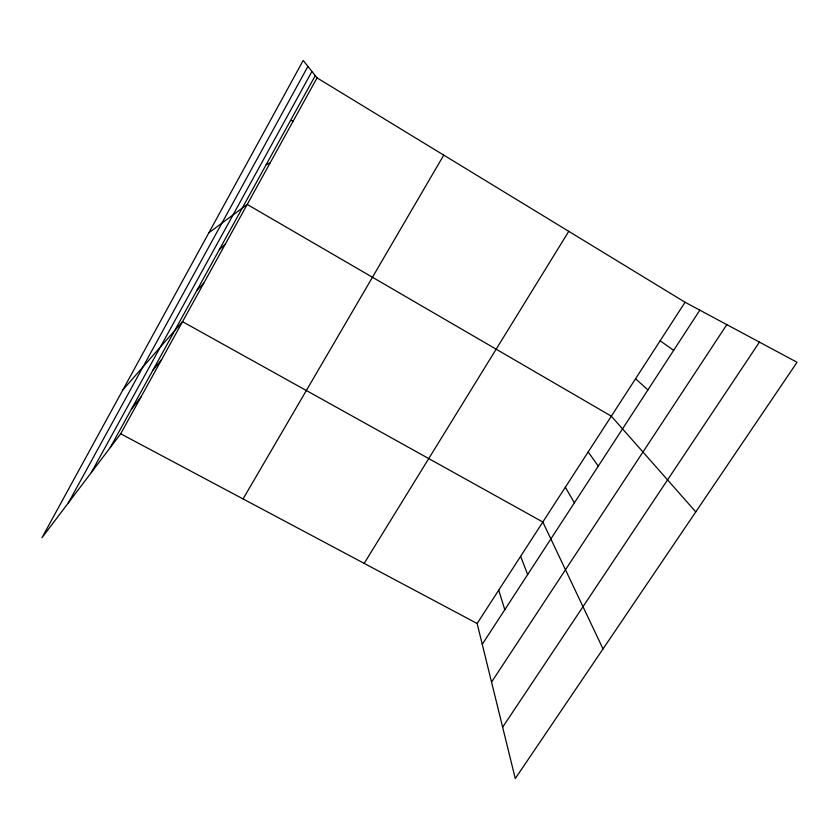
<?xml version="1.0" encoding="UTF-8"?>
<svg xmlns="http://www.w3.org/2000/svg" width="839" height="839" viewBox="0 0 839 839"><rect width="100%" height="100%" fill="white"/><g stroke="black" fill="none" stroke-linecap="round" stroke-linejoin="round"><path stroke-width="1.26" d="M68.368 502.855L307.923 66.396M91.294 472.588L311.951 71.472M110.287 447.523L315.254 75.636M120.68 433.794L317.037 77.88L303.194 60.45L41.95 537.736L120.68 433.794L477.139 623.503L515.272 778.55L797.05 362.28L685.075 302.25L317.037 77.88M243.069 498.932L443.747 155.131M364.168 563.389L568.769 231.344M477.139 623.503L685.075 302.25M482.257 644.31L699.831 310.168M491.549 682.076L726.815 324.63M502.645 727.182L759.431 342.113M131.44 409.149L140.994 396.973M152.908 370.188L161.612 359.606M122.893 389.862L182.535 321.673L542.823 522.015L603.021 648.914M196.871 290.43L203.772 283.183M219.367 249.603L225.334 244.107M208.859 232.802L247.222 204.433L611.337 416.175L695.783 511.884M266.173 164.696L270.127 162.913M290.504 120.533L293.398 120.743M660.125 340.791L673.665 350.345M635.553 378.767L647.897 389.915M588.17 451.959L598.291 466.106M565.339 487.239L574.4 502.802M520.62 556.32L527.658 574.579M498.733 590.142L504.795 609.701"/></g></svg>
